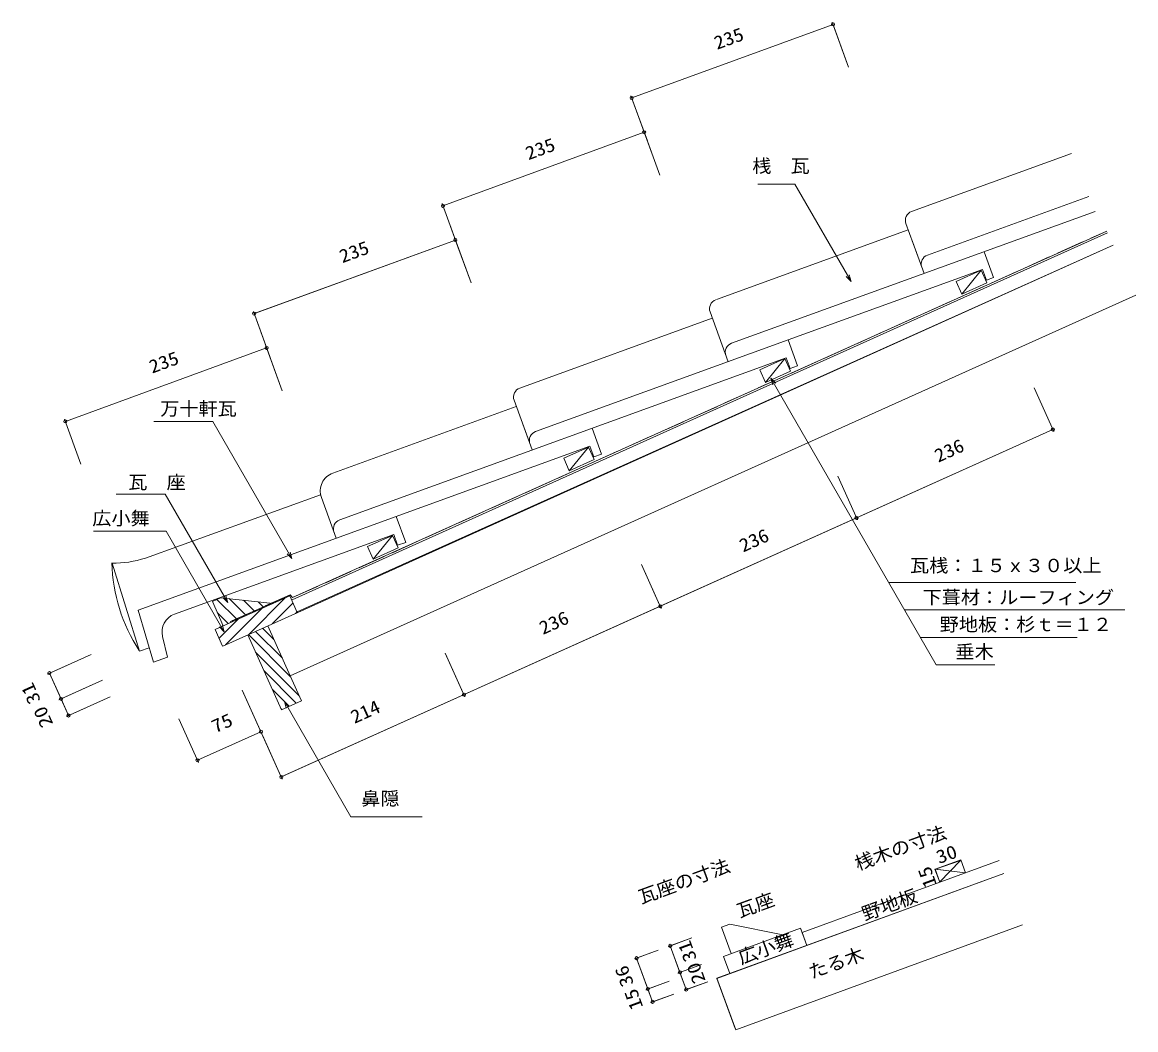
# Model space of a CAD drawing. Units: millimetres, scale not verified. Extents: x -620 to 601, y -552 to 552.
import ezdxf
from ezdxf.enums import TextEntityAlignment as Align

# ---------------------------------------------------------------- set-up
doc = ezdxf.new("R2010")
doc.units = ezdxf.units.MM
doc.header["$LTSCALE"] = 10
doc.linetypes.add('DASHED3', pattern=[4, 3, -1])
doc.layers.add('0-0_LAYER001', color=2, linetype='Continuous', lineweight=18)
doc.layers.add('0-1_LAYER003', color=7, linetype='Continuous', lineweight=18)
doc.styles.add('ＭＳ ゴシック', font='')
doc.styles.get('ＭＳ ゴシック').set_extended_font_data('MS Gothic')

msp = doc.modelspace()

# ---------------------------------------------------------------- linework, layer by layer
at = {"layer": '0-0_LAYER001'}
for p, q in [((48.33, 469.15), (269.08, 549.75)), ((268.22, 552.1), (286.23, 502.79)), ((47.48, 471.5), (65.48, 422.18)), ((-158.69, 350.97), (62.05, 431.57)), ((61.2, 433.92), (79.2, 384.61)), ((-159.55, 353.31), (-141.54, 304)), ((-365.71, 232.78), (-144.97, 313.39)), ((-145.83, 315.74), (-127.82, 266.43)), ((431.54, 280.28), (410.34, 254.28)), ((-366.57, 235.13), (-348.56, 185.82)), ((-352.85, 197.56), (-334.84, 148.24)), ((-572.73, 114.6), (-351.99, 195.21)), ((216.33, 183.42), (195.13, 157.43)), ((201.08, 161.92), (382.32, -152)), ((511.11, 103.47), (489.56, 151.34)), ((-573.59, 116.95), (-555.58, 67.64)), ((294.88, 8.89), (510.09, 105.74)), ((1.12, 86.56), (-20.08, 60.57)), ((295.9, 6.61), (274.36, 54.48)), ((79.67, -87.97), (294.88, 8.89)), ((-214.09, -10.3), (-235.29, -36.29)), ((80.69, -90.25), (59.15, -42.37)), ((330.39, -62.05), (535.21, -62.05)), ((-406.46, -80.4), (-384.29, -102.57)), ((-393.14, -79.58), (-374.54, -98.18)), ((-377.29, -81.29), (-364.78, -93.79)), ((-371.52, -118.75), (-331.64, -78.88)), ((-361.44, -83), (-355.03, -89.4)), ((-345.81, -107.18), (-322.85, -84.22)), ((-405.97, -95.03), (-394.04, -106.96)), ((-397.23, -130.32), (-357.36, -90.45)), ((-320.09, -95.61), (-318.32, -93.84)), ((-135.54, -184.83), (79.67, -87.97)), ((347.7, -92.04), (589.14, -92.04)), ((-404.05, -123), (-383.07, -102.02)), ((365.08, -122.13), (536.75, -122.13)), ((-592.47, -162.26), (-544.6, -140.71)), ((-134.51, -187.11), (-156.06, -139.23)), ((382.32, -152), (446.72, -152)), ((-577.47, -189.5), (-590.2, -161.23)), ((-579.75, -190.53), (-531.88, -168.98)), ((-357.2, -227.78), (-378.74, -179.91)), ((-569.27, -207.74), (-577.47, -189.5)), ((-571.55, -208.77), (-523.67, -187.22)), ((-335.94, -275.02), (-135.54, -184.83)), ((-426.81, -259.11), (-448.35, -211.23)), ((-427.83, -256.83), (-358.23, -225.5)), ((-334.91, -277.3), (-356.46, -229.42)), ((235.28, -445.64), (451.28, -366.76)), ((380.57, -375.95), (414.24, -380.03)), ((385.85, -390.4), (408.83, -366.76)), ((141.8, -495.74), (456.43, -380.85)), ((162.38, -552.1), (477.01, -437.21)), ((88.31, -460.99), (114.14, -451.56)), ((146.85, -439.61), (157.48, -468.72)), ((149.03, -471.81), (233.57, -440.94)), ((233.57, -440.94), (240.43, -459.73)), ((101.29, -489.25), (90.66, -460.13)), ((51.38, -474.48), (77.21, -465.04)), ((66.08, -507.44), (53.73, -473.62)), ((149.03, -471.81), (155.89, -490.6)), ((98.95, -490.11), (124.78, -480.68)), ((63.73, -508.29), (89.56, -498.86)), ((108.15, -508.04), (101.29, -489.25)), ((105.81, -508.9), (131.64, -499.46)), ((141.81, -495.78), (161.94, -550.91)), ((71.22, -521.53), (66.08, -507.44)), ((68.88, -522.38), (94.71, -512.95))]:
    msp.add_line(p, q, dxfattribs=at)
at = {"layer": '0-0_LAYER001', "color": 4}
for p, q in [((355.34, 344.72), (530.6, 408.3)), ((372.66, 296.98), (549.75, 361.23)), ((157.79, 200.22), (556.42, 344.84)), ((349.09, 331.39), (368.89, 276.8)), ((141.4, 248.29), (351.47, 324.51)), ((355.12, 314.77), (368.89, 276.8)), ((445.04, 272.35), (434.69, 300.68)), ((219.85, 203.92), (432.98, 281.25)), ((432.98, 281.25), (437.24, 269.52)), ((445.04, 272.35), (437.24, 269.52)), ((134.24, 234.63), (154.04, 180.05)), ((134.24, 234.63), (154.04, 180.05)), ((-74.38, 151.2), (136.62, 227.75)), ((-57.06, 103.46), (219.85, 203.92)), ((230.19, 175.59), (219.85, 203.92)), ((-271.9, 6.71), (217.78, 184.37)), ((217.78, 184.37), (222.04, 172.64)), ((230.19, 175.59), (222.04, 172.64)), ((-80.6, 137.88), (-60.8, 83.3)), ((-279.45, 57.99), (-78.22, 131)), ((-71.03, 111.48), (-60.8, 83.3)), ((15.35, 78.84), (5, 107.17)), ((2.58, 87.48), (-492.94, -92.29)), ((2.58, 87.48), (6.84, 75.75)), ((15.35, 78.84), (6.84, 75.75)), ((-484.76, -35.31), (-293.07, 34.24)), ((-291.9, 31.35), (-275.65, -13.46)), ((-199.5, -17.92), (-209.85, 10.41)), ((-452.99, -96.61), (-212.61, -9.4)), ((-212.61, -9.4), (-208.36, -21.13)), ((-199.5, -17.92), (-208.36, -21.13)), ((-521.37, -40.83), (-491.3, -137.25)), ((-492.94, -92.29), (-476.23, -149.29)), ((-492.73, -92.15), (-492.81, -92.82)), ((-466.1, -121.08), (-460.61, -143.62)), ((-491.3, -137.25), (-480.87, -133.46)), ((-460.61, -143.62), (-476.23, -149.29))]:
    msp.add_line(p, q, dxfattribs=at)
at = {"layer": '0-0_LAYER001', "linetype": 'DASHED3'}
for p, q in [((-323.56, -78.53), (569.22, 323.22)), ((-326.27, -75.36), (-392.07, -104.97)), ((-326.27, -75.36), (-323.56, -78.53))]:
    msp.add_line(p, q, dxfattribs=at)
at = {"layer": '0-0_LAYER001', "color": 3}
for p, q in [((-402.41, -78.58), (-411.53, -82.69)), ((-399.5, -109.41), (-411.53, -82.69)), ((-326.55, -76.58), (-408.62, -113.52)), ((-344.79, -84.79), (-402.41, -78.58)), ((-326.55, -76.58), (-318.34, -94.82)), ((-408.62, -113.52), (-400.41, -131.76))]:
    msp.add_line(p, q, dxfattribs=at)
at = {"layer": '0-0_LAYER001'}
for points in [[(288.82, 268.05), (227.19, 374.8), (186.69, 374.8)], [(286.88, 275.29), (288.82, 268.05), (283.52, 273.35)], [(203.02, 154.68), (201.08, 161.92), (206.38, 156.62)], [(-324.3, -35.75), (-411.12, 114.63), (-475.62, 114.63)], [(-394.67, -83.78), (-463.21, 34.93), (-517.05, 34.93)], [(-398.54, -115.87), (-462.08, -5.83), (-542, -5.83)], [(-326.24, -28.5), (-324.3, -35.75), (-329.61, -30.44)], [(-396.61, -76.54), (-394.67, -83.78), (-399.97, -78.48)], [(-400.48, -108.63), (-398.54, -115.87), (-403.85, -110.57)], [(-330.57, -199.76), (-332.51, -192.52), (-327.21, -197.82)], [(-332.51, -192.52), (-259.56, -318.86), (-181.38, -318.86)], [(146.85, -439.61), (155.8, -436.34), (214.02, -448.08)]]:
    msp.add_lwpolyline(points, dxfattribs=at)
for points in [[(410.34, 254.28), (437.69, 266.6), (431.54, 280.28), (404.18, 267.96)], [(195.13, 157.43), (222.48, 169.74), (216.33, 183.42), (188.97, 171.11)], [(-20.08, 60.57), (7.28, 72.88), (1.12, 86.56), (-26.24, 74.25)], [(-235.29, -36.29), (-207.93, -23.98), (-214.09, -10.3), (-241.45, -22.61)], [(386.23, -390.34), (414.41, -380.05), (409.26, -365.96), (381.08, -376.25)]]:
    msp.add_lwpolyline(points, close=True, dxfattribs=at)
for centre in [(269.08, 549.75), (48.33, 469.15), (62.05, 431.57), (-158.69, 350.97), (-144.97, 313.39), (-365.71, 232.78), (-351.99, 195.21), (-572.73, 114.6), (510.09, 105.74), (294.88, 8.89), (294.88, 8.89), (79.67, -87.97), (79.67, -87.97), (-590.2, -161.23), (-135.54, -184.83), (-135.54, -184.83), (-577.47, -189.5), (-577.47, -189.5), (-569.27, -207.74), (-358.23, -225.5), (-427.83, -256.83), (-335.94, -275.02), (90.66, -460.13), (53.73, -473.62), (101.29, -489.25), (101.29, -489.25), (66.08, -507.44), (66.08, -507.44), (108.15, -508.04), (71.22, -521.53)]:
    msp.add_circle(centre, 1.7, dxfattribs=at)
at = {"layer": '0-0_LAYER001', "color": 4}
for centre, radius, start, end in [((358.86, 334.93), 10.4, 109.94091, 199.94091), ((376.18, 287.2), 10.4, 109.94091, 199.94091), ((144.02, 238.18), 10.4, 109.94091, 199.94091), ((161.34, 190.44), 10.4, 109.94091, 199.94091), ((-70.83, 141.43), 10.4, 109.94091, 199.94091), ((-53.51, 93.69), 10.4, 109.94091, 199.94091), ((-272.35, 38.44), 20.8, 109.94091, 199.94091), ((-268.36, -3.07), 10.4, 109.94091, 199.94091), ((-519.09, 67.7), 108.38, 268.6924, 288.42794), ((-333.69, -34.41), 188.27, 181.81043, 212.85046), ((-445.89, -116.16), 20.8, 109.94091, 193.69899)]:
    msp.add_arc(centre, radius, start, end, dxfattribs=at)
at = {"layer": '0-1_LAYER003'}
for p, q in [((48.33, 469.15), (269.08, 549.75)), ((286.23, 502.79), (268.49, 551.35)), ((79.2, 384.61), (47.75, 470.74)), ((-158.69, 350.97), (62.05, 431.57)), ((186.69, 374.8), (227.19, 374.8)), ((-159.27, 352.56), (-127.82, 266.43)), ((-324.09, -80.96), (570.05, 321.4)), ((-364.12, 233.37), (-144.97, 313.39)), ((576.25, 307.74), (-318.69, -94.04)), ((288.82, 268.05), (283.52, 273.35)), ((410.34, 254.28), (431.54, 280.28)), ((-326.15, -164.13), (601.05, 253.11)), ((-334.84, 148.24), (-366.57, 235.13)), ((-572.73, 114.6), (-351.99, 195.21)), ((195.13, 157.43), (216.33, 183.42)), ((201.08, 161.92), (203.02, 154.68)), ((201.08, 161.92), (206.38, 156.62)), ((201.08, 161.92), (382.32, -152)), ((511.11, 103.47), (489.56, 151.34)), ((-573.59, 116.95), (-555.58, 67.64)), ((-475.62, 114.63), (-411.12, 114.63)), ((-324.3, -35.75), (-411.12, 114.63)), ((-334.39, -274.32), (510.09, 105.74)), ((-20.08, 60.57), (1.12, 86.56)), ((295.9, 6.61), (274.36, 54.48)), ((-517.05, 34.93), (-463.21, 34.93)), ((-542, -5.83), (-462.08, -5.83)), ((-398.54, -115.87), (-462.08, -5.83)), ((-235.29, -36.29), (-214.09, -10.3)), ((80.37, -89.52), (59.15, -42.37)), ((330.39, -62.05), (510.39, -62.05)), ((-394.67, -83.78), (-399.97, -78.48)), ((347.7, -92.04), (589.14, -92.04)), ((365.08, -122.13), (536.75, -122.13)), ((-591.75, -161.93), (-544.6, -140.71)), ((-134.84, -186.38), (-156.06, -139.23)), ((382.32, -152), (446.72, -152)), ((-590.2, -161.23), (-569.27, -207.74)), ((-577.47, -189.5), (-531.88, -168.98)), ((-378.74, -179.91), (-334.91, -277.3)), ((-570.82, -208.44), (-523.67, -187.22)), ((-332.51, -192.52), (-330.57, -199.76)), ((-332.51, -192.52), (-327.21, -197.82)), ((-332.51, -192.52), (-259.56, -318.86)), ((-448.35, -211.23), (-426.81, -259.11)), ((-427.83, -256.83), (-358.23, -225.5)), ((-334.39, -274.32), (-335.94, -275.02)), ((-259.56, -318.86), (-202.56, -318.86)), ((380.57, -375.95), (386.23, -390.34)), ((162.38, -552.1), (477.01, -437.21)), ((89.06, -460.72), (114.14, -451.56)), ((90.66, -460.13), (108.15, -508.04)), ((141.81, -495.78), (240.43, -459.73)), ((51.38, -474.48), (53.73, -473.62)), ((53.73, -473.62), (77.21, -465.04)), ((53.73, -473.62), (71.22, -521.53)), ((98.95, -490.11), (124.78, -480.68)), ((64.48, -508.02), (89.56, -498.86)), ((106.56, -508.62), (131.64, -499.46)), ((162.38, -552.1), (141.8, -495.74)), ((69.63, -522.11), (94.71, -512.95))]:
    msp.add_line(p, q, dxfattribs=at)
at = {"layer": '0-1_LAYER003', "color": 2}
for p, q in [((-324.09, -80.96), (570.05, 321.4)), ((-317.94, -94.64), (576.25, 307.74)), ((-326.15, -164.13), (601.05, 253.11)), ((-372.05, -118.99), (-325.52, -165.52)), ((-364.25, -115.48), (-334.78, -144.95)), ((-356.45, -111.97), (-344.03, -124.38)), ((-364.11, -138.24), (-316.26, -186.09)), ((-354.86, -158.81), (-319.59, -194.08)), ((-345.6, -179.38), (-327.39, -197.59))]:
    msp.add_line(p, q, dxfattribs=at)
at = {"layer": '0-1_LAYER003', "color": 3}
for p, q in [((-317.94, -94.64), (-400.01, -131.57)), ((-320.41, -95.75), (-318.36, -93.7)), ((-350.77, -109.41), (-326.15, -164.13)), ((-372.65, -119.26), (-335.72, -201.34)), ((-326.15, -164.13), (-313.84, -191.49)), ((-335.72, -201.34), (-313.84, -191.49)), ((-336.34, -199.95), (-335.2, -201.1))]:
    msp.add_line(p, q, dxfattribs=at)
at = {"layer": '0-1_LAYER003'}
for points in [[(227.19, 374.8), (288.82, 268.05), (286.88, 275.29)], [(569.22, 323.22), (-323.56, -78.53), (-326.27, -75.36), (-392.07, -104.97)], [(-463.21, 34.93), (-394.67, -83.78), (-396.61, -76.54)], [(-329.61, -30.44), (-324.3, -35.75), (-326.24, -28.5)], [(-403.85, -110.57), (-398.54, -115.87), (-400.48, -108.63)], [(381.08, -376.25), (414.41, -380.05), (409.26, -365.96)], [(451.28, -366.76), (235.28, -445.64), (240.43, -459.73), (456.43, -380.85)], [(386.13, -390.1), (408.83, -366.76), (381.57, -376.07)], [(157.48, -468.72), (146.85, -439.61), (155.8, -436.34), (214.02, -448.08)], [(235.28, -445.64), (233.57, -440.94), (149.03, -471.81), (155.89, -490.6)]]:
    msp.add_lwpolyline(points, dxfattribs=at)
for points in [[(410.34, 254.28), (404.18, 267.96), (431.54, 280.28), (437.69, 266.6)], [(195.13, 157.43), (188.97, 171.11), (216.33, 183.42), (222.48, 169.74)], [(-20.08, 60.57), (-26.24, 74.25), (1.12, 86.56), (7.28, 72.88)], [(-235.29, -36.29), (-241.45, -22.61), (-214.09, -10.3), (-207.93, -23.98)]]:
    msp.add_lwpolyline(points, close=True, dxfattribs=at)

# ---------------------------------------------------------------- texts
at = {"layer": '0-0_LAYER001', "color": 7, "style": 'ＭＳ ゴシック'}
for s, rotation, width, p in [('235', 20.061, 1.1, (143.38, 517.76)), ('235', 20.061, 1.1, (-63.42, 396.74)), ('235', 20.061, 1.1, (-267.52, 283.86)), ('235', 20.061, 1.1, (-476.13, 162.84)), ('236', 24.231, 1.1, (386.31, 65.31)), ('236', 24.231, 1.1, (172.28, -33.12)), ('236', 24.231, 1.1, (-47.17, -123.43)), ('31', 114.228, 1.15, (-595.34, -189.36)), ('214', 24.231, 1.1, (-253.97, -220.96)), ('20', 114.228, 1.15, (-581.79, -215.09)), ('75', 24.228, 1.15, (-406.59, -231.35)), ('桟木の寸法', 20.061, 1.05, (297.63, -381.89)), ('30', 20.061, 1.15, (386.85, -374.69)), ('瓦座の寸法', 20.061, 1.05, (60.43, -418.38)), ('15', 110.061, 1.15, (387.31, -391.59)), ('瓦座', 20.061, 1.05, (168.39, -433.59)), ('野地板', 20.061, 1.05, (305.46, -436.86)), ('広小舞', 20.061, 1.05, (169.84, -484.86)), ('31', 110.061, 1.15, (124.14, -473)), ('たる木', 20.061, 1.05, (246.91, -500.67)), ('36', 110.061, 1.15, (55.04, -500.26)), ('20', 110.061, 1.15, (133.74, -496.86)), ('15', 110.061, 1.15, (65.26, -525.67))]:
    msp.add_text(s, height=14.66, rotation=rotation, dxfattribs=dict(at, width=width)).set_placement(p, align=Align.BOTTOM_LEFT)
at = {"layer": '0-0_LAYER001', "color": 7, "style": 'ＭＳ ゴシック', "width": 1.05}
for s, p in [('桟\u3000瓦', (180.55, 382.93)), ('万十軒瓦', (-468.71, 116.84)), ('瓦\u3000座', (-503.68, 36.25)), ('広小舞\u3000', (-543.22, -3.28)), ('\u3000瓦桟：１５ｘ３０以上', (332.6, -54.98)), ('\u3000下葺材：ルーフィング', (346.29, -89.95)), ('\u3000野地板：杉ｔ＝１２', (365.08, -119.63)), ('\u3000垂木', (382.32, -149.5)), ('鼻隠', (-248.24, -310.43))]:
    msp.add_text(s, height=14.66, dxfattribs=at).set_placement(p, align=Align.BOTTOM_LEFT)

doc.saveas('drawing.dxf')
